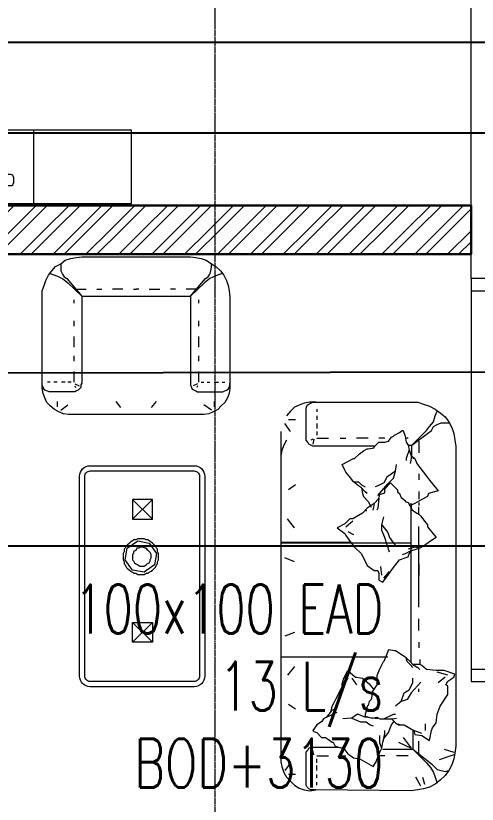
# Model space of a CAD drawing. Header units: millimetres. Extents: x -9226 to 166212, y -13 to 97274.
# Drawn here: x 46134 to 48025, y 68828 to 72056 of the extents above; entities that cross this region are included whole.
import ezdxf

# ---------------------------------------------------------------- set-up
doc = ezdxf.new("R2010")
doc.units = ezdxf.units.MM
doc.linetypes.add('23491-A-XR-GRID$0$23288-XR-Unit GRIDS$0$CENTER2', pattern=[28.575, 19.05, -3.175, 3.175, -3.175])
doc.layers.get('0').update_dxf_attribs({"color": 8})
for name, color, linetype in [('0-AC TEXT', 7, 'Continuous'), ('1.INS', 8, 'Continuous'), ('FAD', 3, 'Continuous')]:
    doc.layers.add(name, color=color, linetype=linetype)
for name, color, linetype, lineweight in [('1.XREF', 8, 'Continuous', 9), ('23491-A-XR-GRID$0$G-ANNO-GRID', 8, '23491-A-XR-GRID$0$23288-XR-Unit GRIDS$0$CENTER2', 0), ('23491-XR-AR-2ND FLOOR PLAN$0$23491-XR-AR-2ND FLOOR PLAN$0$23491-XR-AR-TYP-FLOOR$0$A-FURN-FREE-PLAN', 8, 'Continuous', 5), ('23491-XR-AR-2ND FLOOR PLAN$0$23491-XR-AR-2ND FLOOR PLAN$0$A-WALL-PATT', 8, 'Continuous', 5), ('23491-XR-AR-2ND FLOOR PLAN$0$23491-XR-AR-TYP-FLOOR$0$A-Glaz-Sill', 8, 'Continuous', 5), ('23491-XR-AR-2ND FLOOR PLAN$0$23491-XR-AR-TYP-FLOOR$0$A-GLAZ-WNDO', 8, 'Continuous', 13), ('23491-XR-AR-2ND FLOOR PLAN$0$A-ANNO-DIMS', 8, 'Continuous', 5), ('23491-XR-AR-2ND FLOOR PLAN$0$A-FURN-FREE-PLAN', 8, 'Continuous', 5), ('23491-XR-AR-2ND FLOOR PLAN$0$A-WALL', 8, 'Continuous', 30), ('23491-XR-AR-2ND FLOOR PLAN$0$A-WALL-PATT', 8, 'Continuous', 5), ('A-ANNO-DIMS', 8, 'Continuous', 9)]:
    doc.layers.add(name, color=color, linetype=linetype, lineweight=lineweight)
doc.styles.add('23491-XR-AR-2ND FLOOR PLAN$0$23261-XR-AR-TO-A-GF$0$Standard', font='arial.ttf')
doc.styles.add('ROMANS', font='isocp.shx', dxfattribs={"width": 0.8})
doc.styles.add('ROMANS100', font='romans.shx', dxfattribs={"width": 0.7, "height": 100})
doc.dimstyles.new('JSE', dxfattribs={"dimtxt": 50, "dimasz": 150, "dimexe": 0.18, "dimexo": 0.0625, "dimgap": 50, "dimtad": 0, "dimdec": 0, "dimrnd": 5, "dimzin": 0, "dimdsep": 46, "dimtxsty": 'ROMANS', "dimcen": 0.09, "dimclrd": 7, "dimclre": 7, "dimclrt": 7, "dimadec": 0, "dimazin": 0, "dimtfac": 1, "dimtdec": 0, "dimtofl": 0, "dimtmove": 0, "dimatfit": 3, "dimfxl": 1, "dimtolj": 1, "dimtzin": 0, "dimarcsym": 1})
pattern_1 = [(45, (-78657.125, 155869.38), (-67.35192, 67.35192), []), (45, (-78612.22, 155869.38), (-67.35192, 67.35192), [])]

# ---------------------------------------------------------------- blocks, each defined once
blk = doc.blocks.new('23491-XR-AR-2ND FLOOR PLAN$0$A$C9ab14087')
at = {"layer": '23491-XR-AR-2ND FLOOR PLAN$0$23491-XR-AR-TYP-FLOOR$0$A-Glaz-Sill', "color": 8}
for p, q in [((450, -7700, 0), (450, -6150, 0)), ((450, -7750, 0), (450, -9300, 0))]:
    blk.add_line(p, q, dxfattribs=at)
at = {"layer": '23491-XR-AR-2ND FLOOR PLAN$0$23491-XR-AR-TYP-FLOOR$0$A-GLAZ-WNDO', "color": 8}
for points in [[(650, -7750), (650, -7700), (450, -7700), (450, -7750)], [(650, -9350), (650, -9300), (450, -9300), (450, -9350)]]:
    blk.add_lwpolyline(points, close=True, dxfattribs=at)
blk = doc.blocks.new('23491-XR-AR-2ND FLOOR PLAN$0$NEW SOFA')
at = {"color": 8}
for p, q in [((-311381.4, 191931.3), (-311403, 191924.1)), ((-311359.9, 191934.9), (-311381.4, 191931.3)), ((-311338.3, 191938.5), (-311359.9, 191934.9)), ((-311115.5, 191938.5), (-311338.3, 191938.5)), ((-310892.8, 191938.5), (-311115.5, 191938.5)), ((-310871.2, 191934.9), (-310892.8, 191938.5)), ((-310846, 191931.3), (-310871.2, 191934.9)), ((-310824.5, 191924.1), (-310846, 191931.3)), ((-311442.5, 191898.9), (-311460.5, 191881)), ((-311424.5, 191909.7), (-311442.5, 191898.9)), ((-311403, 191924.1), (-311424.5, 191909.7)), ((-311424.5, 191895.3), (-311424.5, 191909.7)), ((-310806.5, 191909.7), (-310824.5, 191924.1)), ((-310806.5, 191909.7), (-310806.5, 191895.3)), ((-310785, 191898.9), (-310806.5, 191909.7)), ((-310770.6, 191881), (-310785, 191898.9)), ((-311460.5, 191881), (-311474.9, 191863)), ((-311467.7, 191870.2), (-311442.5, 191859.4)), ((-311421, 191881), (-311424.5, 191895.3)), ((-311417.4, 191866.6), (-311421, 191881)), ((-311410.2, 191855.8), (-311417.4, 191866.6)), ((-310813.7, 191866.6), (-310820.9, 191855.8)), ((-310806.5, 191881), (-310813.7, 191866.6)), ((-310806.5, 191895.3), (-310806.5, 191881)), ((-310763.4, 191870.2), (-310788.6, 191859.4)), ((-310756.2, 191863), (-310770.6, 191881)), ((-311485.6, 191841.4), (-311492.8, 191819.9)), ((-311474.9, 191863), (-311485.6, 191841.4)), ((-311442.5, 191859.4), (-311417.4, 191848.6)), ((-311417.4, 191848.6), (-311395.8, 191830.7)), ((-311399.4, 191848.6), (-311410.2, 191855.8)), ((-311338.3, 191776.8), (-311399.4, 191848.6)), ((-310831.7, 191848.6), (-310892.8, 191776.8)), ((-310813.7, 191848.6), (-310835.3, 191830.7)), ((-310820.9, 191855.8), (-310831.7, 191848.6)), ((-310788.6, 191859.4), (-310813.7, 191848.6)), ((-310745.4, 191841.4), (-310756.2, 191863)), ((-310738.3, 191819.9), (-310745.4, 191841.4)), ((-311492.8, 191819.9), (-311496.4, 191798.3)), ((-311395.8, 191830.7), (-311338.3, 191776.8)), ((-311363.5, 191805.5), (-311320.3, 191805.5)), ((-311277.2, 191805.5), (-311255.7, 191805.5)), ((-311169.4, 191805.5), (-311212.6, 191805.5)), ((-311126.3, 191805.5), (-311115.5, 191805.5)), ((-311104.8, 191805.5), (-311115.5, 191805.5)), ((-311061.6, 191805.5), (-311018.5, 191805.5)), ((-310953.8, 191805.5), (-310975.4, 191805.5)), ((-310867.6, 191805.5), (-310910.7, 191805.5)), ((-310835.3, 191830.7), (-310892.8, 191776.8)), ((-310731.1, 191798.3), (-310738.3, 191819.9)), ((-311496.4, 191798.3), (-311500, 191773.2)), ((-311500, 191773.2), (-311500, 191399.5)), ((-311338.3, 191776.8), (-311338.3, 191421)), ((-311115.5, 191776.8), (-311338.3, 191776.8)), ((-310892.8, 191776.8), (-311115.5, 191776.8)), ((-310892.8, 191776.8), (-310892.8, 191421)), ((-310731.1, 191773.2), (-310731.1, 191798.3)), ((-310731.1, 191399.5), (-310731.1, 191773.2)), ((-311370.6, 191762.4), (-311370.6, 191748)), ((-310860.4, 191762.4), (-310860.4, 191748)), ((-311370.6, 191676.2), (-311370.6, 191654.6)), ((-310860.4, 191676.2), (-310860.4, 191654.6)), ((-311370.6, 191611.5), (-311370.6, 191568.4)), ((-310860.4, 191611.5), (-310860.4, 191568.4)), ((-311370.6, 191532.4), (-311370.6, 191510.9)), ((-310860.4, 191532.4), (-310860.4, 191510.9)), ((-311370.6, 191467.8), (-311370.6, 191424.6)), ((-310860.4, 191467.8), (-310860.4, 191424.6)), ((-311500, 191413.9), (-311500, 191421)), ((-311467.7, 191424.6), (-311478.4, 191424.6)), ((-311435.3, 191424.6), (-311453.3, 191424.6)), ((-311406.6, 191424.6), (-311417.4, 191424.6)), ((-311381.4, 191424.6), (-311392.2, 191424.6)), ((-311367.1, 191417.5), (-311349.1, 191410.3)), ((-311338.3, 191421), (-311338.3, 191413.9)), ((-310892.8, 191421), (-310889.2, 191413.9)), ((-310864, 191417.5), (-310882, 191410.3)), ((-310849.6, 191424.6), (-310835.3, 191424.6)), ((-310824.5, 191424.6), (-310810.1, 191424.6)), ((-310792.1, 191424.6), (-310777.8, 191424.6)), ((-310763.4, 191424.6), (-310752.6, 191424.6)), ((-310731.1, 191413.9), (-310731.1, 191421)), ((-311496.4, 191403.1), (-311500, 191413.9)), ((-311500, 191399.5), (-311496.4, 191377.9)), ((-311492.8, 191395.9), (-311496.4, 191403.1)), ((-311485.6, 191392.3), (-311492.8, 191395.9)), ((-311478.4, 191388.7), (-311485.6, 191392.3)), ((-311471.3, 191385.1), (-311478.4, 191388.7)), ((-311464.1, 191385.1), (-311471.3, 191385.1)), ((-311374.2, 191385.1), (-311464.1, 191385.1)), ((-311367.1, 191385.1), (-311374.2, 191385.1)), ((-311367.1, 191410.3), (-311363.5, 191403.1)), ((-311359.9, 191388.7), (-311367.1, 191385.1)), ((-311352.7, 191392.3), (-311359.9, 191388.7)), ((-311345.5, 191395.9), (-311352.7, 191392.3)), ((-311341.9, 191403.1), (-311345.5, 191395.9)), ((-311338.3, 191413.9), (-311341.9, 191403.1)), ((-310889.2, 191413.9), (-310889.2, 191403.1)), ((-310889.2, 191403.1), (-310882, 191395.9)), ((-310882, 191395.9), (-310878.4, 191392.3)), ((-310878.4, 191392.3), (-310871.2, 191388.7)), ((-310871.2, 191388.7), (-310864, 191385.1)), ((-310864, 191410.3), (-310867.6, 191403.1)), ((-310864, 191385.1), (-310853.2, 191385.1)), ((-310853.2, 191385.1), (-310767, 191385.1)), ((-310767, 191385.1), (-310759.8, 191385.1)), ((-310759.8, 191385.1), (-310749, 191388.7)), ((-310749, 191388.7), (-310741.8, 191392.3)), ((-310741.8, 191392.3), (-310738.3, 191395.9)), ((-310738.3, 191395.9), (-310734.7, 191403.1)), ((-310734.7, 191403.1), (-310731.1, 191413.9)), ((-310734.7, 191377.9), (-310731.1, 191399.5)), ((-311496.4, 191377.9), (-311489.2, 191360)), ((-311489.2, 191360), (-311478.4, 191342)), ((-310749, 191342), (-310741.8, 191360)), ((-310741.8, 191360), (-310734.7, 191377.9)), ((-312317.3, 191326.4), (-312341.2, 191314.5)), ((-312293.4, 191334.4), (-312317.3, 191326.4)), ((-312269.5, 191342.4), (-312293.4, 191334.4)), ((-312241.7, 191342.4), (-312269.5, 191342.4)), ((-311851.5, 191342.4), (-312241.7, 191342.4)), ((-311839.5, 191342.4), (-311851.5, 191342.4)), ((-311851.5, 191342.4), (-311827.6, 191342.4)), ((-311831.6, 191338.4), (-311839.5, 191342.4)), ((-311823.6, 191334.4), (-311831.6, 191338.4)), ((-311827.6, 191342.4), (-311803.7, 191338.4)), ((-311815.6, 191330.4), (-311823.6, 191334.4)), ((-311811.6, 191318.5), (-311815.6, 191330.4)), ((-311811.6, 191310.5), (-311811.6, 191318.5)), ((-311803.7, 191338.4), (-311783.8, 191330.4)), ((-311783.8, 191330.4), (-311763.9, 191322.5)), ((-311763.9, 191322.5), (-311747.9, 191306.5)), ((-311478.4, 191342), (-311464.1, 191327.6)), ((-311464.1, 191327.6), (-311449.7, 191313.2)), ((-311435.3, 191345.6), (-311435.3, 191324)), ((-311424.5, 191309.7), (-311392.2, 191331.2)), ((-311198.2, 191345.6), (-311176.6, 191320.4)), ((-311032.9, 191345.6), (-311050.9, 191320.4)), ((-310806.5, 191309.7), (-310835.3, 191331.2)), ((-310792.1, 191345.6), (-310792.1, 191324)), ((-310781.4, 191313.2), (-310763.4, 191327.6)), ((-310763.4, 191327.6), (-310749, 191342)), ((-312361.1, 191298.6), (-312381, 191282.7)), ((-312341.2, 191314.5), (-312361.1, 191298.6)), ((-312341.2, 191286.6), (-312349.2, 191306.5)), ((-312333.2, 191262.7), (-312341.2, 191286.6)), ((-311855.4, 191314.5), (-311855.4, 191302.6)), ((-311855.4, 191286.6), (-311855.4, 191270.7)), ((-311811.6, 191302.6), (-311811.6, 191310.5)), ((-311811.6, 191203), (-311811.6, 191302.6)), ((-311747.9, 191306.5), (-311732, 191286.6)), ((-311449.7, 191313.2), (-311431.7, 191302.5)), ((-311431.7, 191302.5), (-311413.8, 191295.3)), ((-311413.8, 191295.3), (-311392.2, 191291.7)), ((-311392.2, 191291.7), (-311115.5, 191291.7)), ((-311115.5, 191291.7), (-310838.9, 191291.7)), ((-310838.9, 191291.7), (-310817.3, 191295.3)), ((-310817.3, 191295.3), (-310799.3, 191302.5)), ((-310799.3, 191302.5), (-310781.4, 191313.2)), ((-312396.9, 191262.7), (-312408.9, 191238.9)), ((-312381, 191282.7), (-312396.9, 191262.7)), ((-312381, 191258.8), (-312396.9, 191258.8)), ((-312365.1, 191258.8), (-312381, 191258.8)), ((-312349.2, 191250.8), (-312365.1, 191258.8)), ((-312317.3, 191242.8), (-312333.2, 191262.7)), ((-311855.4, 191254.8), (-311855.4, 191234.9)), ((-311767.8, 191270.7), (-311740, 191270.7)), ((-311747.9, 191222.9), (-311724.1, 191254.8)), ((-312408.9, 191238.9), (-312416.8, 191215)), ((-312333.2, 191242.8), (-312349.2, 191250.8)), ((-312325.3, 191226.9), (-312333.2, 191242.8)), ((-312245.6, 191167.2), (-312325.3, 191226.9)), ((-312305.4, 191226.9), (-312317.3, 191242.8)), ((-312245.6, 191167.2), (-312305.4, 191226.9)), ((-312209.8, 191226.9), (-312217.8, 191203)), ((-312205.8, 191226.9), (-312209.8, 191226.9)), ((-312193.9, 191218.9), (-312205.8, 191226.9)), ((-311855.4, 191222.9), (-311855.4, 191207)), ((-311708.1, 191222.9), (-311708.1, 190933.4)), ((-312416.8, 191215), (-312420.8, 191187.1)), ((-312229.7, 191195.1), (-312217.8, 191195.1)), ((-312217.8, 191203), (-312221.7, 191179.1)), ((-312174, 191207), (-312193.9, 191218.9)), ((-312170, 191203), (-312174, 191207)), ((-312162, 191199), (-312170, 191203)), ((-312150.1, 191183.1), (-312162, 191199)), ((-312134.2, 191195.1), (-312110.3, 191195.1)), ((-312066.5, 191195.1), (-312018.7, 191195.1)), ((-311951, 191195.1), (-311974.9, 191195.1)), ((-311855.4, 191195.1), (-311903.2, 191195.1)), ((-311843.5, 191191.1), (-311839.5, 191171.2)), ((-311839.5, 191191.1), (-311831.6, 191187.1)), ((-311811.6, 191195.1), (-311811.6, 191203)), ((-311811.6, 191187.1), (-311811.6, 191195.1)), ((-312420.8, 191187.1), (-312424.8, 191163.2)), ((-312424.8, 191163.2), (-312424.8, 190933.4)), ((-312273.5, 191183.1), (-312273.5, 191135.3)), ((-312229.7, 191167.2), (-312245.6, 191167.2)), ((-312245.6, 191119.4), (-312245.6, 191167.2)), ((-312229.7, 191167.2), (-312233.7, 191147.3)), ((-312221.7, 191179.1), (-312229.7, 191167.2)), ((-312134.2, 191179.1), (-312150.1, 191183.1)), ((-312130.2, 191179.1), (-312134.2, 191179.1)), ((-312110.3, 191179.1), (-312130.2, 191179.1)), ((-312090.4, 191159.2), (-312110.3, 191179.1)), ((-312090.4, 191163.2), (-311851.5, 191163.2)), ((-312090.4, 191155.2), (-312090.4, 191159.2)), ((-311851.5, 191163.2), (-311839.5, 191163.2)), ((-311839.5, 191163.2), (-311831.6, 191167.2)), ((-311831.6, 191167.2), (-311823.6, 191171.2)), ((-311823.6, 191171.2), (-311819.6, 191179.1)), ((-311819.6, 191179.1), (-311811.6, 191187.1)), ((-311732, 191186.6), (-311720.1, 191166.7)), ((-311720.1, 191166.7), (-311712.1, 191146.8)), ((-312233.7, 191147.3), (-312241.7, 191123.4)), ((-312233.7, 191147.3), (-312221.7, 191111.4)), ((-312066.5, 191151.3), (-312090.4, 191155.2)), ((-312062.5, 191151.3), (-312066.5, 191151.3)), ((-312046.6, 191143.3), (-312062.5, 191151.3)), ((-312030.6, 191131.4), (-312046.6, 191143.3)), ((-312010.7, 191111.4), (-312030.6, 191131.4)), ((-311712.1, 191146.8), (-311708.1, 191122.9)), ((-312265.5, 191091.5), (-312277.5, 191075.6)), ((-312257.6, 191111.4), (-312265.5, 191091.5)), ((-312241.7, 191123.4), (-312257.6, 191111.4)), ((-312257.6, 191111.4), (-312249.6, 191111.4)), ((-312241.7, 191123.4), (-312241.7, 191111.4)), ((-312241.7, 191111.4), (-312237.7, 191091.5)), ((-312221.7, 191111.4), (-312221.7, 191103.5)), ((-312006.7, 191111.4), (-312010.7, 191111.4)), ((-311959, 191087.6), (-312006.7, 191111.4)), ((-312277.5, 191075.6), (-312305.4, 191039.8)), ((-312265.5, 191083.6), (-312265.5, 191083.6)), ((-312177.9, 191059.7), (-312181.9, 191087.6)), ((-312170, 191031.8), (-312177.9, 191059.7)), ((-312177.9, 191059.7), (-312142.1, 191035.8)), ((-311974.9, 191055.7), (-311970.9, 191063.7)), ((-311970.9, 191063.7), (-311959, 191087.6)), ((-312305.4, 191039.8), (-312317.3, 191023.8)), ((-312273.5, 191048.9), (-312273.5, 191025)), ((-312146.1, 191007.9), (-312170, 191031.8)), ((-312142.1, 191035.8), (-312130.2, 191011.9)), ((-312006.7, 191015.9), (-311994.8, 191031.8)), ((-311994.8, 191031.8), (-311974.9, 191055.7)), ((-312329.2, 191007.9), (-312353.1, 190980.1)), ((-312317.3, 191023.8), (-312329.2, 191007.9)), ((-312170, 191000), (-312185.9, 190984)), ((-312162, 191007.9), (-312170, 191000)), ((-312158, 191011.9), (-312162, 191007.9)), ((-312134.2, 190988), (-312158, 191011.9)), ((-312106.3, 190960.1), (-312146.1, 191007.9)), ((-312130.2, 191011.9), (-312106.3, 191000)), ((-312106.3, 191000), (-312094.3, 190996)), ((-312038.6, 191003.9), (-312054.5, 190996)), ((-312026.6, 191015.9), (-312038.6, 191003.9)), ((-312038.6, 190992), (-312026.6, 191000)), ((-312026.6, 191000), (-312006.7, 191015.9)), ((-312006.7, 191015.9), (-312026.6, 191015.9)), ((-311767.8, 191003.9), (-311740, 190984)), ((-312353.1, 190980.1), (-312313.3, 190968.1)), ((-312313.3, 190968.1), (-312309.3, 190956.2)), ((-312273.5, 190977.2), (-312273.5, 190945.4)), ((-312193.9, 190968.1), (-312201.8, 190952.2)), ((-312185.9, 190976.1), (-312193.9, 190968.1)), ((-312185.9, 190984), (-312185.9, 190976.1)), ((-312134.2, 190972.1), (-312134.2, 190988)), ((-312114.2, 190964.1), (-312134.2, 190972.1)), ((-312110.3, 190948.2), (-312114.2, 190964.1)), ((-312062.5, 190968.1), (-312054.5, 190976.1)), ((-312054.5, 190976.1), (-312038.6, 190992)), ((-312042.6, 190968.1), (-312046.6, 190956.2)), ((-312038.6, 190992), (-312042.6, 190968.1)), ((-312424.8, 190933.4), (-312424.8, 189934.1)), ((-312309.3, 190956.2), (-312285.5, 190944.2)), ((-312285.5, 190944.2), (-312257.6, 190928.3)), ((-312273.5, 190932.3), (-312273.5, 190920.3)), ((-312229.7, 190932.3), (-312245.6, 190904.4)), ((-312217.8, 190936.3), (-312229.7, 190932.3)), ((-312201.8, 190952.2), (-312217.8, 190940.2)), ((-312217.8, 190940.2), (-312217.8, 190936.3)), ((-312090.4, 190928.3), (-312110.3, 190948.2)), ((-312110.3, 190948.2), (-312106.3, 190908.4)), ((-312066.5, 190936.3), (-312078.4, 190912.4)), ((-312046.6, 190956.2), (-312066.5, 190936.3)), ((-311708.1, 190933.4), (-311708.1, 189870.4)), ((-311181.9, 190944.3), (-311100.8, 190863.2)), ((-311181.9, 190944.3), (-311100.8, 190944.3)), ((-311181.9, 190863.2), (-311181.9, 190944.3)), ((-311181.9, 190863.2), (-311100.8, 190944.3)), ((-311100.8, 190944.3), (-311100.8, 190863.2)), ((-312273.5, 190881.7), (-312273.5, 190913.5)), ((-312241.7, 190904.4), (-312265.5, 190888.5)), ((-312257.6, 190928.3), (-312237.7, 190920.3)), ((-312245.6, 190904.4), (-312241.7, 190904.4)), ((-312241.7, 190725.2), (-312241.7, 190929.5)), ((-312241.7, 190276.5), (-312241.7, 190929.5)), ((-312241.7, 190920.3), (-312241.7, 190904.4)), ((-312241.7, 190900.4), (-312241.7, 190900.4)), ((-312106.3, 190908.4), (-312102.3, 190900.4)), ((-312090.4, 190920.3), (-312090.4, 190928.3)), ((-312090.4, 190928.3), (-312074.4, 190916.3)), ((-312086.4, 190900.4), (-312090.4, 190920.3)), ((-312074.4, 190916.3), (-312062.5, 190908.4)), ((-312062.5, 190908.4), (-312042.6, 190888.5)), ((-312058.5, 190900.4), (-312058.5, 190896.4)), ((-312281.5, 190876.5), (-312293.4, 190860.6)), ((-312273.5, 190884.5), (-312281.5, 190876.5)), ((-312265.5, 190888.5), (-312273.5, 190884.5)), ((-312122.2, 190840.7), (-312130.2, 190872.6)), ((-312042.6, 190888.5), (-312002.8, 190864.6)), ((-312293.4, 190860.6), (-312309.3, 190840.7)), ((-312309.3, 190840.7), (-312309.3, 190832.7)), ((-312273.5, 190503.4), (-312273.5, 190833.9)), ((-312122.2, 190840.7), (-312146.1, 190808.8)), ((-312122.2, 190816.8), (-312122.2, 190840.7)), ((-312002.8, 190864.6), (-311990.8, 190864.6)), ((-311974.9, 190832.7), (-312002.8, 190856.6)), ((-311990.8, 190864.6), (-311970.9, 190844.7)), ((-311970.9, 190844.7), (-311939.1, 190828.8)), ((-311763.9, 190828.8), (-311736, 190864.6)), ((-311100.8, 190863.2), (-311181.9, 190863.2)), ((-312309.3, 190832.7), (-312345.2, 190788.9)), ((-312146.1, 190808.8), (-312154.1, 190788.9)), ((-312134.2, 190788.9), (-312122.2, 190816.8)), ((-311982.9, 190812.8), (-312006.7, 190800.9)), ((-311970.9, 190804.9), (-311974.9, 190796.9)), ((-311939.1, 190828.8), (-311970.9, 190804.9)), ((-312345.2, 190788.9), (-312325.3, 190777)), ((-312325.3, 190777), (-312321.3, 190773)), ((-312321.3, 190773), (-312293.4, 190753.1)), ((-312154.1, 190788.9), (-312170, 190765)), ((-312154.1, 190729.2), (-312134.2, 190788.9)), ((-311990.8, 190773), (-312010.7, 190749.1)), ((-311974.9, 190796.9), (-311990.8, 190773)), ((-311708.1, 190769), (-311990.8, 190769)), ((-311181.9, 190765.8), (-311177.7, 190770.1)), ((-311177.7, 190770.1), (-311169.1, 190774.4)), ((-311169.1, 190774.4), (-311164.8, 190778.7)), ((-311122.1, 190774.4), (-311169.1, 190765.8)), ((-311164.8, 190778.7), (-311156.3, 190778.7)), ((-311156.3, 190778.7), (-311147.8, 190782.9)), ((-311147.8, 190782.9), (-311139.2, 190782.9)), ((-311139.2, 190782.9), (-311134.9, 190782.9)), ((-311134.9, 190782.9), (-311130.7, 190782.9)), ((-311130.7, 190782.9), (-311122.1, 190782.9)), ((-311122.1, 190782.9), (-311113.6, 190778.7)), ((-311079.4, 190744.5), (-311122.1, 190774.4)), ((-311113.6, 190778.7), (-311105, 190778.7)), ((-311105, 190778.7), (-311100.8, 190774.4)), ((-311100.8, 190774.4), (-311092.2, 190770.1)), ((-311092.2, 190770.1), (-311087.9, 190765.8)), ((-312293.4, 190753.1), (-312277.5, 190745.1)), ((-312277.5, 190745.1), (-312257.6, 190749.1)), ((-312277.5, 190745.1), (-312253.6, 190737.2)), ((-312257.6, 190749.1), (-312245.6, 190745.1)), ((-312253.6, 190737.2), (-312237.7, 190733.2)), ((-312245.6, 190745.1), (-312229.7, 190741.2)), ((-311708.1, 190766.2), (-312241.7, 190766.2)), ((-312170, 190765), (-312177.9, 190757.1)), ((-312010.7, 190749.1), (-312038.6, 190721.3)), ((-311203.3, 190740.2), (-311199, 190744.5)), ((-311203.3, 190731.7), (-311203.3, 190740.2)), ((-311169.1, 190765.8), (-311199, 190723.1)), ((-311199, 190744.5), (-311194.7, 190753)), ((-311194.7, 190753), (-311190.5, 190757.3)), ((-311190.5, 190757.3), (-311181.9, 190765.8)), ((-311164.8, 190735.9), (-311156.3, 190744.5)), ((-311156.3, 190744.5), (-311152, 190744.5)), ((-311152, 190744.5), (-311143.5, 190748.8)), ((-311143.5, 190748.8), (-311139.2, 190748.8)), ((-311139.2, 190748.8), (-311130.7, 190748.8)), ((-311130.7, 190748.8), (-311126.4, 190744.5)), ((-311126.4, 190744.5), (-311117.8, 190744.5)), ((-311117.8, 190744.5), (-311113.6, 190735.9)), ((-311087.9, 190765.8), (-311079.4, 190757.3)), ((-311079.4, 190757.3), (-311075.1, 190753)), ((-311070.9, 190697.5), (-311079.4, 190744.5)), ((-311075.1, 190753), (-311070.9, 190744.5)), ((-311070.9, 190744.5), (-311066.6, 190740.2)), ((-311066.6, 190740.2), (-311066.6, 190731.7)), ((-312229.7, 190709.3), (-312237.7, 190733.2)), ((-312237.7, 190733.2), (-312217.8, 190721.3)), ((-312217.8, 190705.3), (-312229.7, 190709.3)), ((-312217.8, 190721.3), (-312205.8, 190717.3)), ((-312193.9, 190697.4), (-312217.8, 190705.3)), ((-312038.6, 190721.3), (-312062.5, 190673.5)), ((-311763.9, 190689.4), (-311724.1, 190705.3)), ((-311207.6, 190723.1), (-311203.3, 190731.7)), ((-311207.6, 190714.6), (-311207.6, 190723.1)), ((-311207.6, 190710.3), (-311207.6, 190714.6)), ((-311207.6, 190706), (-311207.6, 190710.3)), ((-311207.6, 190697.5), (-311207.6, 190706)), ((-311199, 190723.1), (-311190.5, 190676.1)), ((-311177.7, 190718.9), (-311173.4, 190727.4)), ((-311177.7, 190710.3), (-311177.7, 190718.9)), ((-311177.7, 190706), (-311177.7, 190710.3)), ((-311173.4, 190697.5), (-311177.7, 190706)), ((-311173.4, 190727.4), (-311169.1, 190731.7)), ((-311169.1, 190731.7), (-311164.8, 190735.9)), ((-311113.6, 190735.9), (-311105, 190731.7)), ((-311105, 190731.7), (-311105, 190723.1)), ((-311105, 190723.1), (-311100.8, 190718.9)), ((-311100.8, 190718.9), (-311100.8, 190710.3)), ((-311100.8, 190710.3), (-311100.8, 190706)), ((-311100.8, 190706), (-311100.8, 190697.5)), ((-311066.6, 190731.7), (-311062.3, 190723.1)), ((-311062.3, 190723.1), (-311062.3, 190714.6)), ((-311062.3, 190714.6), (-311062.3, 190710.3)), ((-311062.3, 190710.3), (-311062.3, 190706)), ((-311062.3, 190706), (-311062.3, 190697.5)), ((-312273.5, 190681.4), (-312273.5, 190633.7)), ((-312170, 190665.5), (-312193.9, 190697.4)), ((-312062.5, 190673.5), (-312090.4, 190653.6)), ((-311203.3, 190688.9), (-311207.6, 190697.5)), ((-311203.3, 190680.4), (-311203.3, 190688.9)), ((-311199, 190676.1), (-311203.3, 190680.4)), ((-311194.7, 190667.6), (-311199, 190676.1)), ((-311190.5, 190676.1), (-311147.8, 190646.2)), ((-311173.4, 190693.2), (-311173.4, 190697.5)), ((-311169.1, 190684.7), (-311173.4, 190693.2)), ((-311160.6, 190680.4), (-311169.1, 190684.7)), ((-311156.3, 190676.1), (-311160.6, 190680.4)), ((-311147.8, 190671.9), (-311156.3, 190676.1)), ((-311139.2, 190671.9), (-311147.8, 190671.9)), ((-311134.9, 190671.9), (-311139.2, 190671.9)), ((-311130.7, 190671.9), (-311134.9, 190671.9)), ((-311122.1, 190676.1), (-311130.7, 190671.9)), ((-311113.6, 190680.4), (-311122.1, 190676.1)), ((-311109.3, 190684.7), (-311113.6, 190680.4)), ((-311105, 190693.2), (-311109.3, 190684.7)), ((-311100.8, 190697.5), (-311105, 190693.2)), ((-311100.8, 190654.8), (-311070.9, 190697.5)), ((-311070.9, 190676.1), (-311075.1, 190667.6)), ((-311066.6, 190680.4), (-311070.9, 190676.1)), ((-311062.3, 190697.5), (-311066.6, 190688.9)), ((-311066.6, 190688.9), (-311066.6, 190680.4)), ((-312150.1, 190637.6), (-312170, 190665.5)), ((-312130.2, 190621.7), (-312154.1, 190649.6)), ((-312122.2, 190633.7), (-312118.2, 190669.5)), ((-312106.3, 190653.6), (-312110.3, 190641.6)), ((-312110.3, 190641.6), (-312110.3, 190613.7)), ((-312090.4, 190653.6), (-312106.3, 190653.6)), ((-311190.5, 190663.3), (-311194.7, 190667.6)), ((-311181.9, 190654.8), (-311190.5, 190663.3)), ((-311177.7, 190650.5), (-311181.9, 190654.8)), ((-311169.1, 190646.2), (-311177.7, 190650.5)), ((-311164.8, 190642), (-311169.1, 190646.2)), ((-311156.3, 190642), (-311164.8, 190642)), ((-311147.8, 190637.7), (-311156.3, 190642)), ((-311147.8, 190646.2), (-311100.8, 190654.8)), ((-311113.6, 190642), (-311122.1, 190637.7)), ((-311105, 190642), (-311113.6, 190642)), ((-311100.8, 190646.2), (-311105, 190642)), ((-311092.2, 190650.5), (-311100.8, 190646.2)), ((-311087.9, 190654.8), (-311092.2, 190650.5)), ((-311079.4, 190663.3), (-311087.9, 190654.8)), ((-311075.1, 190667.6), (-311079.4, 190663.3)), ((-312126.2, 190605.8), (-312150.1, 190637.6)), ((-312110.3, 190613.7), (-312126.2, 190605.8)), ((-311139.2, 190637.7), (-311147.8, 190637.7)), ((-311134.9, 190637.7), (-311139.2, 190637.7)), ((-311130.7, 190637.7), (-311134.9, 190637.7)), ((-311122.1, 190637.7), (-311130.7, 190637.7)), ((-312273.5, 190407.9), (-312273.5, 190455.7)), ((-311100.8, 190441.2), (-311181.9, 190360)), ((-311181.9, 190441.2), (-311181.9, 190360)), ((-311100.8, 190441.2), (-311181.9, 190441.2)), ((-311181.9, 190441.2), (-311100.8, 190360)), ((-311100.8, 190360), (-311100.8, 190441.2)), ((-311763.9, 190399.9), (-311724.1, 190384)), ((-312273.5, 190360.1), (-312273.5, 190336.2)), ((-311181.9, 190360), (-311100.8, 190360)), ((-312209.8, 190304.4), (-312177.9, 190324.3)), ((-312177.9, 190324.3), (-312174, 190324.3)), ((-312174, 190324.3), (-312150.1, 190328.2)), ((-312150.1, 190328.2), (-312130.2, 190280.5)), ((-312277.5, 190288.4), (-312277.5, 190268.5)), ((-312237.7, 190280.5), (-312221.7, 190296.4)), ((-312225.7, 190280.5), (-312221.7, 190296.4)), ((-312221.7, 190296.4), (-312209.8, 190304.4)), ((-311708.1, 190300.4), (-312146.1, 190300.4)), ((-312305.4, 190248.6), (-312285.5, 190264.5)), ((-312285.5, 190264.5), (-312277.5, 190268.5)), ((-312277.5, 190268.5), (-312249.6, 190268.5)), ((-312269.5, 190256.6), (-312277.5, 190248.6)), ((-312249.6, 190268.5), (-312269.5, 190256.6)), ((-312249.6, 190268.5), (-312237.7, 190280.5)), ((-312249.6, 190256.6), (-312237.7, 190268.5)), ((-312237.7, 190268.5), (-312225.7, 190280.5)), ((-312130.2, 190280.5), (-312126.2, 190276.5)), ((-312126.2, 190276.5), (-312114.2, 190252.6)), ((-312114.2, 190252.6), (-312106.3, 190232.7)), ((-311763.9, 190260.6), (-311736, 190224.7)), ((-312420.8, 190228.7), (-312377, 190244.6)), ((-312416.8, 190216.8), (-312420.8, 190228.7)), ((-312393, 190224.7), (-312349.2, 190236.7)), ((-312377, 190244.6), (-312345.2, 190244.6)), ((-312345.2, 190244.6), (-312305.4, 190248.6)), ((-312106.3, 190232.7), (-312102.3, 190220.7)), ((-312102.3, 190220.7), (-312102.3, 190208.8)), ((-311982.9, 190244.6), (-312014.7, 190216.8)), ((-311966.9, 190212.8), (-311982.9, 190244.6)), ((-312393, 190200.8), (-312416.8, 190216.8)), ((-312385, 190184.9), (-312393, 190200.8)), ((-312381, 190216.8), (-312353.1, 190192.9)), ((-312281.5, 190196.9), (-312241.7, 190153.1)), ((-312249.6, 190192.9), (-312249.6, 190212.8)), ((-312233.7, 190165), (-312249.6, 190192.9)), ((-312102.3, 190208.8), (-312102.3, 190184.9)), ((-312070.4, 190188.9), (-312086.4, 190169)), ((-312042.6, 190212.8), (-312070.4, 190188.9)), ((-312018.7, 190216.8), (-312042.6, 190212.8)), ((-312014.7, 190216.8), (-312018.7, 190216.8)), ((-311998.8, 190212.8), (-312018.7, 190184.9)), ((-311982.9, 190212.8), (-311962.9, 190176.9)), ((-311959, 190188.9), (-311966.9, 190212.8)), ((-311959, 190176.9), (-311959, 190188.9)), ((-312393, 190180.9), (-312385, 190184.9)), ((-312393, 190145.1), (-312393, 190180.9)), ((-312273.5, 190157), (-312273.5, 190169)), ((-312213.8, 190153.1), (-312233.7, 190165)), ((-312102.3, 190184.9), (-312102.3, 190184.9)), ((-312102.3, 190184.9), (-312082.4, 190157)), ((-312082.4, 190157), (-312090.4, 190149.1)), ((-311935.1, 190129.2), (-311959, 190176.9)), ((-312361.1, 190097.3), (-312393, 190145.1)), ((-312241.7, 190153.1), (-312225.7, 190125.2)), ((-312225.7, 190125.2), (-312201.8, 190117.2)), ((-312201.8, 190117.2), (-312213.8, 190153.1)), ((-312090.4, 190149.1), (-312082.4, 190149.1)), ((-312082.4, 190149.1), (-312078.4, 190125.2)), ((-312078.4, 190125.2), (-312070.4, 190117.2)), ((-311927.1, 190113.2), (-311935.1, 190129.2)), ((-312349.2, 190065.5), (-312361.1, 190097.3)), ((-312201.8, 190117.2), (-312177.9, 190097.3)), ((-312070.4, 190117.2), (-312066.5, 190101.3)), ((-312066.5, 190101.3), (-312062.5, 190097.3)), ((-312062.5, 190097.3), (-312058.5, 190077.4)), ((-311931.1, 190117.2), (-311931.1, 190117.2)), ((-311919.1, 190097.3), (-311927.1, 190113.2)), ((-311915.2, 190077.4), (-311919.1, 190097.3)), ((-311767.8, 190085.4), (-311740, 190105.3)), ((-312345.2, 190029.6), (-312349.2, 190065.5)), ((-312170, 190065.5), (-312177.9, 190065.5)), ((-312130.2, 190045.6), (-312170, 190065.5)), ((-312058.5, 190077.4), (-312054.5, 190065.5)), ((-312054.5, 190065.5), (-312054.5, 190057.5)), ((-312054.5, 190053.5), (-312022.7, 190065.5)), ((-312022.7, 190065.5), (-311998.8, 190049.5)), ((-311939.1, 190089.3), (-311919.1, 190081.4)), ((-311931.1, 190069.4), (-311939.1, 190073.4)), ((-311895.3, 190053.5), (-311931.1, 190069.4)), ((-311919.1, 190081.4), (-311915.2, 190077.4)), ((-311915.2, 190077.4), (-311895.3, 190053.5)), ((-312329.2, 190009.7), (-312345.2, 190029.6)), ((-312177.9, 190029.6), (-312189.9, 190021.7)), ((-312166, 190045.6), (-312181.9, 190049.5)), ((-312162, 190045.6), (-312177.9, 190029.6)), ((-312162, 190021.7), (-312174, 190037.6)), ((-312162, 190045.6), (-312166, 190045.6)), ((-312130.2, 190045.6), (-312162, 190045.6)), ((-312114.2, 190045.6), (-312130.2, 190045.6)), ((-312102.3, 190053.5), (-312114.2, 190045.6)), ((-312106.3, 190045.6), (-312054.5, 190053.5)), ((-312082.4, 190049.5), (-312102.3, 190053.5)), ((-312054.5, 190057.5), (-312082.4, 190049.5)), ((-312058.5, 190033.6), (-312074.4, 190021.7)), ((-312034.6, 190033.6), (-312058.5, 190033.6)), ((-311998.8, 190049.5), (-312034.6, 190033.6)), ((-311998.8, 190049.5), (-311962.9, 190045.6)), ((-311895.3, 190053.5), (-311883.3, 190045.6)), ((-311883.3, 190045.6), (-311875.3, 190033.6)), ((-311875.3, 190033.6), (-311855.4, 190021.7)), ((-312325.3, 189997.8), (-312329.2, 190009.7)), ((-312317.3, 189958), (-312325.3, 189997.8)), ((-312301.4, 189997.8), (-312301.4, 190025.6)), ((-312285.5, 189985.8), (-312253.6, 189997.8)), ((-312253.6, 189997.8), (-312257.6, 189981.8)), ((-312213.8, 190021.7), (-312253.6, 189997.8)), ((-312249.6, 189997.8), (-312249.6, 189922.1)), ((-312189.9, 190021.7), (-312213.8, 190021.7)), ((-312189.9, 190025.6), (-312193.9, 190021.7)), ((-312150.1, 189989.8), (-312162, 190021.7)), ((-312134.2, 189985.8), (-312134.2, 189997.8)), ((-312074.4, 190021.7), (-312086.4, 190017.7)), ((-311855.4, 190021.7), (-311839.5, 189997.8)), ((-311843.5, 189993.8), (-311855.4, 189989.8)), ((-311839.5, 189997.8), (-311843.5, 189993.8)), ((-312285.5, 189977.9), (-312317.3, 189958)), ((-312257.6, 189981.8), (-312285.5, 189977.9)), ((-312209.8, 189969.9), (-312241.7, 189926.1)), ((-312146.1, 189985.8), (-312150.1, 189989.8)), ((-312130.2, 189965.9), (-312146.1, 189985.8)), ((-312130.2, 189965.9), (-312134.2, 189985.8)), ((-312126.2, 189950), (-312130.2, 189965.9)), ((-312114.2, 189958), (-312114.2, 189977.9)), ((-311903.2, 189961.9), (-311919.1, 189950)), ((-311891.3, 189969.9), (-311903.2, 189961.9)), ((-311883.3, 189969.9), (-311891.3, 189969.9)), ((-311875.3, 189969.9), (-311883.3, 189969.9)), ((-311855.4, 189989.8), (-311875.3, 189969.9)), ((-312424.8, 189934.1), (-312420.8, 189906.2)), ((-312273.5, 189906.2), (-312273.5, 189954)), ((-312189.9, 189950), (-312241.7, 189926.1)), ((-312122.2, 189926.1), (-312126.2, 189950)), ((-312122.2, 189926.1), (-312114.2, 189946)), ((-312114.2, 189946), (-312114.2, 189958)), ((-311962.9, 189930.1), (-311974.9, 189914.2)), ((-311959, 189926.1), (-311962.9, 189930.1)), ((-311931.1, 189934.1), (-311959, 189926.1)), ((-311851.5, 189930.1), (-311947, 189930.1)), ((-311923.1, 189950), (-311931.1, 189934.1)), ((-311919.1, 189950), (-311923.1, 189950)), ((-311839.5, 189930.1), (-311851.5, 189930.1)), ((-311831.6, 189930.1), (-311839.5, 189930.1)), ((-311823.6, 189926.1), (-311831.6, 189930.1)), ((-312420.8, 189906.2), (-312416.8, 189882.3)), ((-312377, 189922.1), (-312416.8, 189910.2)), ((-312416.8, 189898.2), (-312357.1, 189878.3)), ((-312249.6, 189922.1), (-312325.3, 189862.4)), ((-312249.6, 189922.1), (-312305.4, 189866.4)), ((-312126.2, 189922.1), (-312249.6, 189922.1)), ((-312114.2, 189910.2), (-312122.2, 189926.1)), ((-312102.3, 189878.3), (-312114.2, 189910.2)), ((-311982.9, 189902.2), (-311994.8, 189894.3)), ((-311974.9, 189914.2), (-311982.9, 189902.2)), ((-311843.5, 189898.2), (-311839.5, 189918.1)), ((-311839.5, 189898.2), (-311831.6, 189902.2)), ((-311819.6, 189918.1), (-311823.6, 189926.1)), ((-311811.6, 189910.2), (-311819.6, 189918.1)), ((-311811.6, 189902.2), (-311811.6, 189910.2)), ((-311811.6, 189890.3), (-311811.6, 189902.2)), ((-312416.8, 189882.3), (-312408.9, 189858.4)), ((-312305.4, 189866.4), (-312321.3, 189846.5)), ((-312229.7, 189894.3), (-312181.9, 189894.3)), ((-312134.2, 189894.3), (-312110.3, 189894.3)), ((-312098.3, 189870.4), (-312102.3, 189878.3)), ((-312086.4, 189850.5), (-312098.3, 189870.4)), ((-312038.6, 189878.3), (-312086.4, 189850.5)), ((-312030.6, 189882.3), (-312038.6, 189878.3)), ((-312006.7, 189886.3), (-312030.6, 189882.3)), ((-311994.8, 189894.3), (-312006.7, 189886.3)), ((-311951, 189894.3), (-311974.9, 189894.3)), ((-311855.4, 189894.3), (-311903.2, 189894.3)), ((-311855.4, 189866.4), (-311855.4, 189882.3)), ((-311811.6, 189794.7), (-311811.6, 189890.3)), ((-311747.9, 189866.4), (-311724.1, 189834.5)), ((-311708.1, 189870.4), (-311712.1, 189850.5)), ((-312408.9, 189858.4), (-312396.9, 189834.5)), ((-312381, 189830.5), (-312396.9, 189834.5)), ((-312396.9, 189834.5), (-312381, 189814.6)), ((-312365.1, 189834.5), (-312381, 189830.5)), ((-312349.2, 189838.5), (-312365.1, 189834.5)), ((-312337.2, 189850.5), (-312349.2, 189838.5)), ((-312325.3, 189862.4), (-312337.2, 189850.5)), ((-312321.3, 189846.5), (-312333.2, 189826.6)), ((-311855.4, 189834.5), (-311855.4, 189854.4)), ((-311712.1, 189850.5), (-311720.1, 189826.6)), ((-312381, 189814.6), (-312361.1, 189794.7)), ((-312341.2, 189806.7), (-312349.2, 189782.8)), ((-312333.2, 189826.6), (-312341.2, 189806.7)), ((-312289.4, 189806.7), (-312297.4, 189778.8)), ((-312281.5, 189770.8), (-312261.6, 189806.7)), ((-311855.4, 189802.7), (-311855.4, 189818.6)), ((-311767.8, 189818.6), (-311740, 189818.6)), ((-311732, 189806.7), (-311747.9, 189790.7)), ((-311720.1, 189826.6), (-311732, 189806.7)), ((-312361.1, 189794.7), (-312341.2, 189778.8)), ((-312341.2, 189778.8), (-312317.3, 189766.8)), ((-311855.4, 189774.8), (-311855.4, 189786.7)), ((-311815.6, 189766.8), (-311811.6, 189774.8)), ((-311811.6, 189782.8), (-311811.6, 189794.7)), ((-311811.6, 189774.8), (-311811.6, 189782.8)), ((-311763.9, 189774.8), (-311783.8, 189762.9)), ((-311747.9, 189790.7), (-311763.9, 189774.8)), ((-312317.3, 189766.8), (-312293.4, 189758.9)), ((-312293.4, 189758.9), (-312269.5, 189754.9)), ((-312269.5, 189754.9), (-312241.7, 189750.9)), ((-312241.7, 189750.9), (-311851.5, 189754.9)), ((-311827.6, 189750.9), (-311851.5, 189754.9)), ((-311851.5, 189754.9), (-311839.5, 189754.9)), ((-311839.5, 189754.9), (-311831.6, 189754.9)), ((-311831.6, 189754.9), (-311823.6, 189758.9)), ((-311803.7, 189754.9), (-311827.6, 189750.9)), ((-311823.6, 189758.9), (-311815.6, 189766.8)), ((-311783.8, 189762.9), (-311803.7, 189754.9))]:
    blk.add_line(p, q, dxfattribs=at)
for points in [[(-311353.8, 190177.8), (-310926.6, 190177.8, 0.414214), (-310883.9, 190220.5), (-310883.9, 191039.8, 0.414214), (-310926.6, 191082.5), (-311353.8, 191082.5, 0.414214), (-311396.5, 191039.8), (-311396.5, 190220.5, 0.414214)], [(-311353.8, 190199.2), (-310926.6, 190199.2, 0.414214), (-310905.3, 190220.5), (-310905.3, 191039.8, 0.414214), (-310926.6, 191061.1), (-311353.8, 191061.1, 0.414214), (-311375.2, 191039.8), (-311375.2, 190220.5, 0.414214)]]:
    blk.add_lwpolyline(points, format="xyb", close=True, dxfattribs=at)
at = {"color": 8, "style": '23491-XR-AR-2ND FLOOR PLAN$0$23261-XR-AR-TO-A-GF$0$Standard', "flags": 3}
for tag, p in [('AECGTYPE', (-311115.5, 191290.6)), ('AECLAY', (-311115.5, 191291.1))]:
    blk.add_attdef(tag, p, '', height=0.359, rotation=90, dxfattribs=at)
for tag, p, height in [('AECGTYPE', (-312241.7, 190766.2), 0.427), ('AECLAY', (-312241.7, 190766.2), 0.427), ('AECGTYPE', (-311708.1, 190766.2), 0.398), ('AECLAY', (-311708.1, 190766.2), 0.398)]:
    blk.add_attdef(tag, p, '', height=height, dxfattribs=at)
blk = doc.blocks.new('23491-XR-AR-2ND FLOOR PLAN$0$23491-XR-AR-2ND FLOOR PLAN$0$23491-XR-AR-TYP-FLOOR$0$TV')
at = {"color": 8}
for p, q in [((0.1075, 0.5168), (0.0835, 0.5168)), ((0.0731, 0.5064), (0.0731, -0.5064)), ((0.1179, -0.5064), (0.1179, 0.5064)), ((0.1075, -0.5168), (0.0835, -0.5168))]:
    blk.add_line(p, q, dxfattribs=at)
for points in [[(0.0731, 0.125), (0.049, 0.125, 0.414214), (0.019, 0.095), (0.019, -0.095, 0.414214), (0.049, -0.125), (0.0731, -0.125)], [(0.1142, -0.125, 0.414214), (0.1442, -0.095), (0.1442, 0.095, 0.414214), (0.1142, 0.125)]]:
    blk.add_lwpolyline(points, format="xyb", dxfattribs=at)
for centre, start, end in [((0.0835, 0.5064), 89.9999, 179.9999), ((0.1075, 0.5064), 0.0001, 90.0001), ((0.0835, -0.5064), 180.0001, 270.0001), ((0.1075, -0.5064), 269.9999, 359.9999)]:
    blk.add_arc(centre, 0.0104, start, end, dxfattribs=at)
blk = doc.blocks.new('23491-XR-AR-2ND FLOOR PLAN$0$23491-XR-AR-2ND FLOOR PLAN$0$23491-XR-AR-TYP-FLOOR$0$TV&stand')
at = {"color": 8}
for p, q in [((0, 0.6), (-0.3, 0.6)), ((0, 0.6), (-0.3, 0.6)), ((0, -0.6), (-0.3, -0.6))]:
    blk.add_line(p, q, dxfattribs=at)
blk.add_lwpolyline([(-0.3, -1), (0, -1), (0, 1), (-0.3, 1)], close=True, dxfattribs=at)
at = {"color": 8, "rotation": 180}
blk.add_blockref('23491-XR-AR-2ND FLOOR PLAN$0$23491-XR-AR-2ND FLOOR PLAN$0$23491-XR-AR-TYP-FLOOR$0$TV', (0, 0), dxfattribs=at)
blk = doc.blocks.new('23491-XR-AR-2ND FLOOR PLAN')
at = {"layer": '23491-XR-AR-2ND FLOOR PLAN$0$23491-XR-AR-2ND FLOOR PLAN$0$A-WALL-PATT'}
h = blk.add_hatch(dxfattribs=at)
h.set_pattern_fill('ANSI32', color=8, scale=10)
h.set_pattern_definition(pattern_1)
h.paths.add_polyline_path([(48000, 71280), (39650, 71280), (39650, 71180), (48000, 71180)])
at = {"layer": '23491-XR-AR-2ND FLOOR PLAN$0$A-WALL-PATT'}
h = blk.add_hatch(dxfattribs=at)
h.set_pattern_fill('ANSI32', color=8, scale=10)
h.set_pattern_definition(pattern_1)
h.paths.add_polyline_path([(48000, 71280), (39650, 71280), (39650, 71180), (48000, 71180)])
h = blk.add_hatch(dxfattribs=at)
h.set_pattern_fill('ANSI32', color=8, scale=10)
h.set_pattern_definition(pattern_1)
h.paths.add_polyline_path([(40550, 71180), (40550, 70630), (39750, 70630), (39750, 71180), (39650, 71180), (39650, 70579.5), (39450, 70579.5), (39450, 70380), (39650, 70380), (39650, 69180), (40750, 69180), (40750, 69280), (39850, 69280), (39850, 70530), (40650, 70530), (40650, 71080), (42250, 71080), (42250, 69280), (41550, 69280), (41550, 69180), (43000, 69180), (43000, 69280), (42400, 69280), (42400, 71080), (48000, 71080), (48000, 71180)])
h.paths.add_polyline_path([(39750, 70630), (39750, 71180), (39750, 71180), (39750, 70630)])
at = {"layer": '23491-XR-AR-2ND FLOOR PLAN$0$A-WALL', "color": 8}
blk.add_lwpolyline([(39650, 71180), (39650, 71280), (48000, 71280), (48000, 71080), (42400, 71080), (42400, 69280), (43000, 69280), (43000, 69180), (41550, 69180), (41550, 69280), (42250, 69280), (42250, 71080), (40650, 71080)], dxfattribs=at)
at = {"layer": '23491-XR-AR-2ND FLOOR PLAN$0$23491-XR-AR-2ND FLOOR PLAN$0$23491-XR-AR-TYP-FLOOR$0$A-FURN-FREE-PLAN', "color": 8, "xscale": 999.9999999999799, "yscale": 999.9999999999799, "zscale": 999.9999999999799, "rotation": 270.0000949131859}
blk.add_blockref('23491-XR-AR-2ND FLOOR PLAN$0$23491-XR-AR-2ND FLOOR PLAN$0$23491-XR-AR-TYP-FLOOR$0$TV&stand', (45608.3, 71288), dxfattribs=at)
at = {"layer": '23491-XR-AR-2ND FLOOR PLAN$0$A-ANNO-DIMS', "color": 8}
blk.add_blockref('23491-XR-AR-2ND FLOOR PLAN$0$A$C9ab14087', (47550, 78680), dxfattribs=at)
at = {"layer": '23491-XR-AR-2ND FLOOR PLAN$0$A-FURN-FREE-PLAN', "color": 8, "lineweight": 0, "ltscale": 10, "xscale": -1}
blk.add_blockref('23491-XR-AR-2ND FLOOR PLAN$0$NEW SOFA', (-264488, -120868.5), dxfattribs=at)
blk = doc.blocks.new('23491-A-XR-GRID')
at = {"layer": '23491-A-XR-GRID$0$G-ANNO-GRID', "color": 8, "ltscale": 0.5}
blk.add_line((46950, 96273.8), (46950, 35106.4), dxfattribs=at)
blk = doc.blocks.new('XREF')
at = {"layer": 'A-ANNO-DIMS', "color": 8}
blk.add_blockref('23491-XR-AR-2ND FLOOR PLAN', (0, 0), dxfattribs=at)
blk.add_blockref('23491-A-XR-GRID', (0, 0))

msp = doc.modelspace()

# ---------------------------------------------------------------- block references
at = {"layer": '1.XREF'}
msp.add_blockref('XREF', (0, 0), dxfattribs=at)

# ---------------------------------------------------------------- next in the draw order: texts
at = {"layer": '0-AC TEXT', "insert": (47640, 69727.3, 0), "char_height": 200, "width": 2328.667, "attachment_point": 3, "line_spacing_factor": 0.946776, "style": 'ROMANS100'}
msp.add_mtext('100x100 EAD\\P13 L/s\\PBOD+3130', dxfattribs=at)

# ---------------------------------------------------------------- next in the draw order: leaders
at = {"layer": '1.INS'}
msp.add_leader([(40680.7, 69885.5), (50548.2, 69885.5)], dimstyle='JSE', override={"dimgap": 50, "dimtad": 0}, dxfattribs=at)
at = {"layer": 'FAD'}
for points in [[(38885.4, 71355.1), (38885.4, 71948.2), (50500, 71948.2)], [(41882.4, 70378.6, 0), (41882.4, 71577.3, 0), (55000, 71577.3, 0)], [(38927.5, 70580, 0.1), (39298.1, 70580, 0.1), (50600, 70602.9, 0.1)]]:
    msp.add_leader(points, dimstyle='JSE', override={"dimgap": 50, "dimtad": 0}, dxfattribs=at)

doc.saveas('drawing.dxf')
